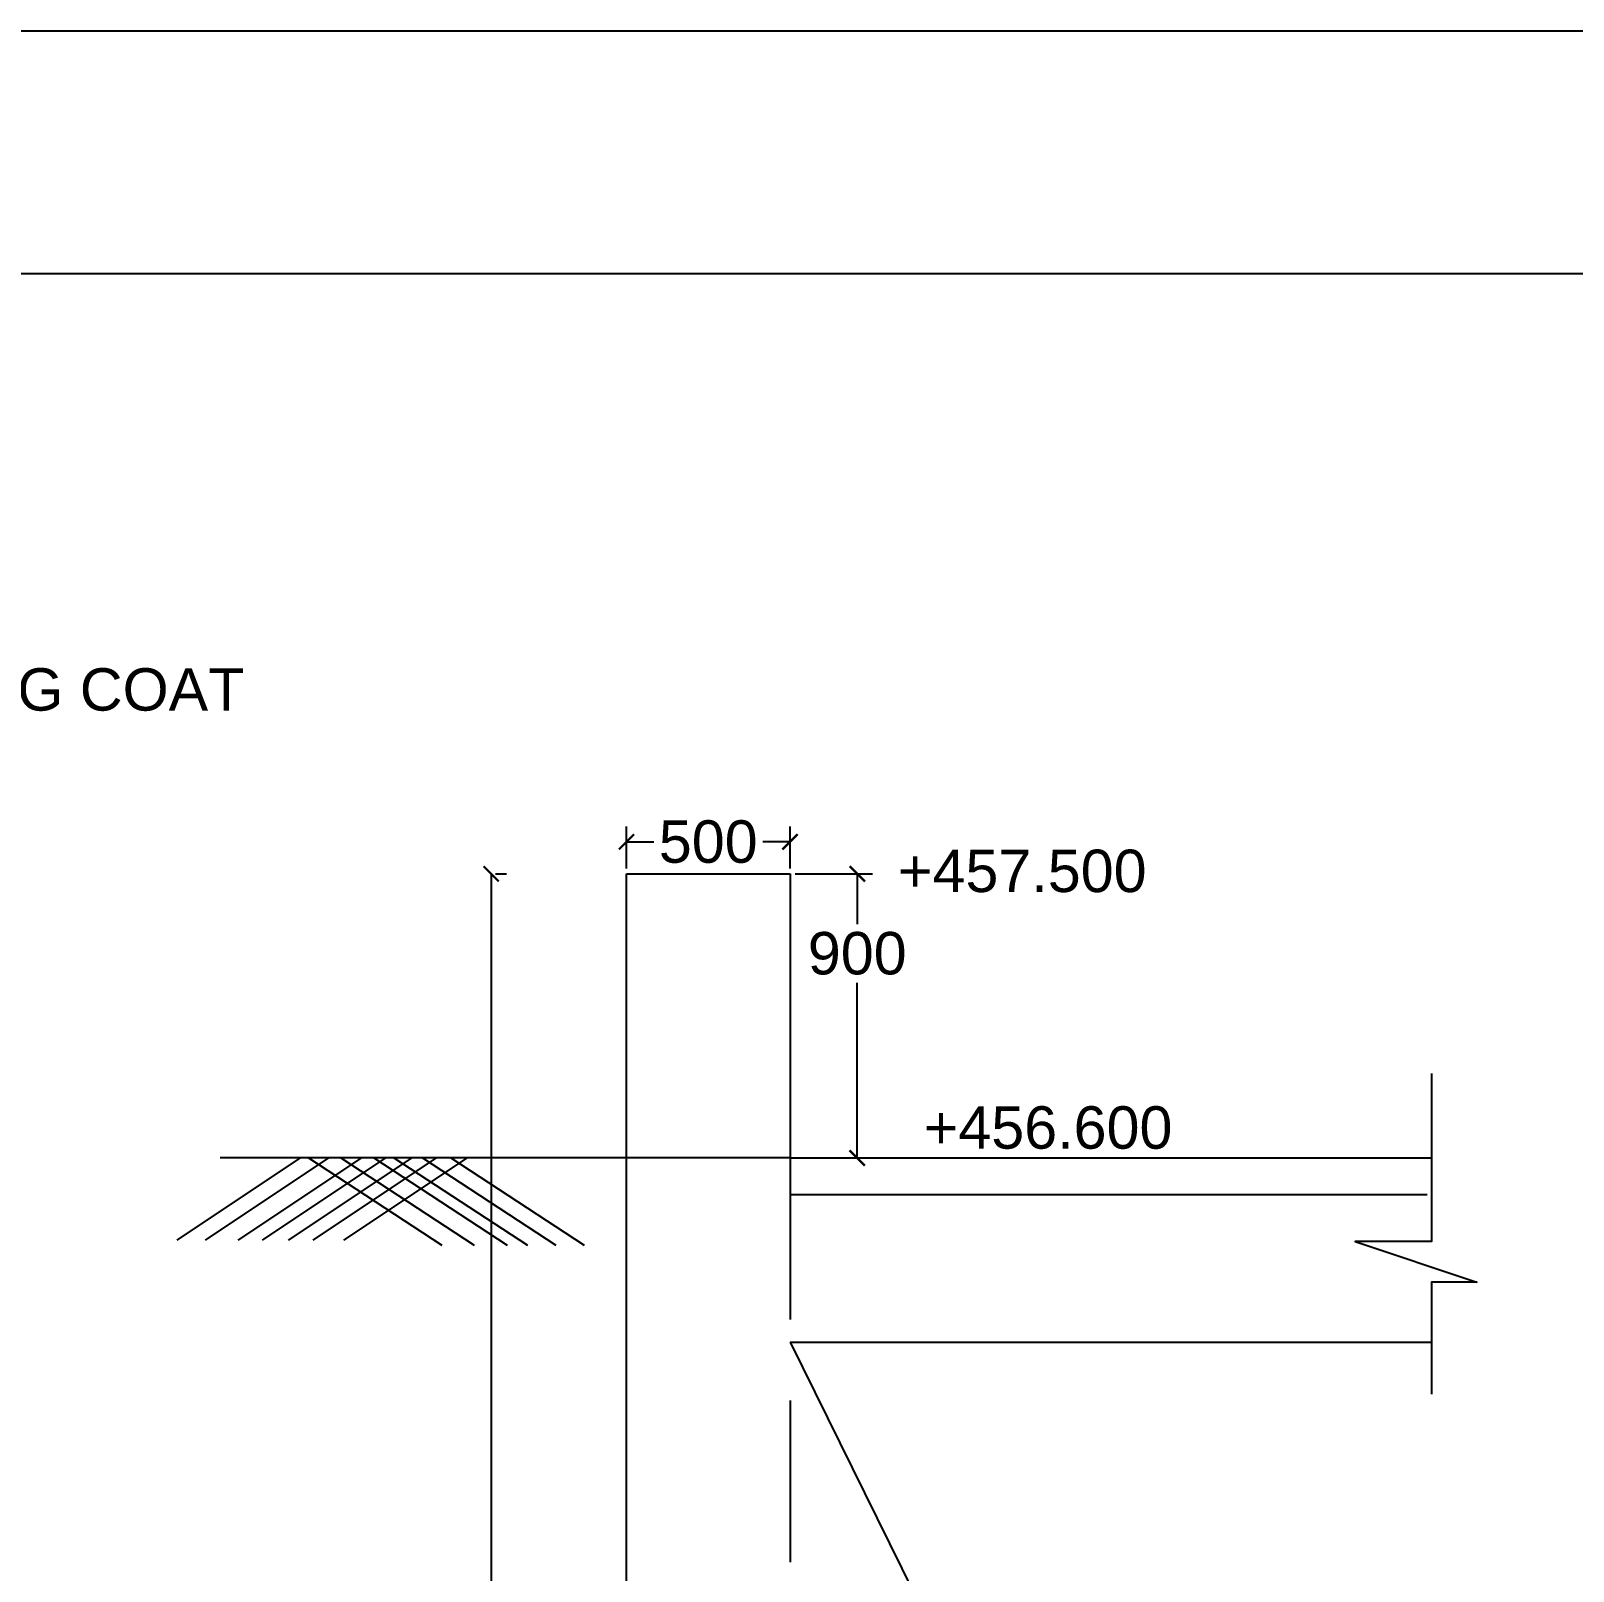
# Model space of a CAD drawing. Header units: inches. Extents: x 408 to 17534, y 396 to 10656.
# Drawn here: x 467.86 to 486.05, y 457.14 to 475.29 of the extents above; entities that cross this region are included whole.
import ezdxf

# ---------------------------------------------------------------- set-up
doc = ezdxf.new("R2010")
doc.units = ezdxf.units.IN
doc.header["$LTSCALE"] = 15
doc.header["$MEASUREMENT"] = 0
doc.linetypes.add('HIDDEN', pattern=[9.525, 6.35, -3.175])
for name, color, linetype in [('DIMENSION', 255, 'Continuous'), ('DRAWING', 7, 'Continuous'), ('TEXT', 255, 'Continuous')]:
    doc.layers.add(name, color=color, linetype=linetype)
doc.styles.get("Standard").update_dxf_attribs({"font": 'ARIAL_1.TTF'})
doc.dimstyles.new('dig', dxfattribs={"dimtxt": 0.1875, "dimasz": 0.18, "dimexe": 0.18, "dimexo": 0.0625, "dimgap": 0.09, "dimtad": 0, "dimtih": 1, "dimtoh": 1, "dimdec": 4, "dimzin": 0, "dimdsep": 46, "dimtxsty": 'Standard', "dimblk": 'ARCHTICK', "dimcen": 0.09, "dimadec": 0, "dimazin": 0, "dimtfac": 1, "dimtdec": 4, "dimtofl": 0, "dimtmove": 0, "dimatfit": 3, "dimldrblk": 'ARCHTICK', "dimfxl": 0, "dimtolj": 1, "dimtzin": 0, "dimarcsym": 0})
picture_1 = doc.add_image_def('image2.jpg', size_in_pixel=(6332, 4524))

# ---------------------------------------------------------------- blocks, each defined once
blk = doc.blocks.new('_ArchTick')
at = {"color": 0, "linetype": 'ByBlock', "const_width": 0.15}
blk.add_lwpolyline([(-0.5, -0.5), (0.5, 0.5)], dxfattribs=at)
blk = doc.blocks.new('*D108')
at = {"layer": 'Defpoints', "color": 0, "ltscale": 0.02}
for p in [(473.278, 465.355), (473.292, 465.355), (473.436, 445.068)]:
    blk.add_point(p, dxfattribs=at)
at = {"layer": 'DIMENSION', "color": 0, "lineweight": -2, "ltscale": 0.02}
for p, q in [((473.292, 465.355), (473.292, 453.882)), ((473.341, 465.355), (473.472, 465.355)), ((473.292, 445.068), (473.292, 453.191)), ((473.374, 445.068), (473.112, 445.068))]:
    blk.add_line(p, q, dxfattribs=at)
at = {"layer": 'DIMENSION', "color": 0, "lineweight": -2, "ltscale": 0.02, "xscale": 0.18, "yscale": 0.18, "zscale": 0.18}
for p, rotation in [((473.292, 465.355), 90), ((473.292, 445.068), 270)]:
    blk.add_blockref('_ArchTick', p, dxfattribs=dict(at, rotation=rotation))
at = {"layer": 'DIMENSION', "color": 0, "ltscale": 0.02, "insert": (473.292, 453.537), "char_height": 0.5, "attachment_point": 5}
blk.add_mtext('\\A1;4700', dxfattribs=at)
blk = doc.blocks.new('*D113')
at = {"layer": 'Defpoints', "color": 0, "ltscale": 0.02}
for p in [(476.816, 465.732), (474.887, 465.355), (476.816, 465.355)]:
    blk.add_point(p, dxfattribs=at)
at = {"layer": 'DIMENSION', "color": 0, "lineweight": -2, "ltscale": 0.02}
for p, q in [((474.887, 465.418), (474.887, 465.912)), ((476.816, 465.418), (476.816, 465.912)), ((474.887, 465.732), (475.21, 465.732)), ((476.816, 465.732), (476.493, 465.732))]:
    blk.add_line(p, q, dxfattribs=at)
at = {"layer": 'DIMENSION', "color": 0, "lineweight": -2, "ltscale": 0.02, "xscale": 0.18, "yscale": 0.18, "zscale": 0.18, "rotation": 180}
blk.add_blockref('_ArchTick', (474.887, 465.732), dxfattribs=at)
at = {"layer": 'DIMENSION', "color": 0, "lineweight": -2, "ltscale": 0.02, "xscale": 0.18, "yscale": 0.18, "zscale": 0.18}
blk.add_blockref('_ArchTick', (476.816, 465.732), dxfattribs=at)
at = {"layer": 'DIMENSION', "color": 0, "ltscale": 0.02, "insert": (475.851, 465.732), "char_height": 0.5, "attachment_point": 5}
blk.add_mtext('\\A1;500', dxfattribs=at)
blk = doc.blocks.new('*D115')
at = {"layer": 'Defpoints', "color": 0, "ltscale": 0.02}
for p in [(476.816, 465.355), (476.816, 462.006), (477.608, 462.006)]:
    blk.add_point(p, dxfattribs=at)
at = {"layer": 'DIMENSION', "color": 0, "lineweight": -2, "ltscale": 0.02}
for p, q in [((476.878, 465.355), (477.788, 465.355)), ((477.608, 465.355), (477.608, 464.761)), ((477.608, 462.006), (477.608, 464.07)), ((476.878, 462.006), (477.788, 462.006))]:
    blk.add_line(p, q, dxfattribs=at)
at = {"layer": 'DIMENSION', "color": 0, "lineweight": -2, "ltscale": 0.02, "xscale": 0.18, "yscale": 0.18, "zscale": 0.18}
for p, rotation in [((477.608, 465.355), 90), ((477.608, 462.006), 270)]:
    blk.add_blockref('_ArchTick', p, dxfattribs=dict(at, rotation=rotation))
at = {"layer": 'DIMENSION', "color": 0, "ltscale": 0.02, "insert": (477.608, 464.416), "char_height": 0.5, "attachment_point": 5}
blk.add_mtext('\\A1;900', dxfattribs=at)

msp = doc.modelspace()

# ---------------------------------------------------------------- linework, layer by layer
at = {"ltscale": 0.02}
msp.add_lwpolyline([(409.29096, 472.42941), (515.61234, 472.42941), (515.61234, 399.82977), (409.29096, 399.82977)], close=True, dxfattribs=at)
for points in [[(484.37943, 462.99968), (484.37943, 461.01939), (483.47997, 461.01939), (484.91176, 460.54268), (484.37943, 460.54268), (484.37943, 459.22249)], [(471.03998, 462.00576), (469.58435, 461.03552)], [(471.37452, 462.00576), (469.91889, 461.03552)], [(476.81569, 462.00576), (470.09523, 462.00576)], [(471.76192, 462.00576), (470.30629, 461.03552)], [(472.04721, 462.00576), (470.59158, 461.03552)], [(472.35441, 462.00576), (470.89878, 461.03552)], [(471.13735, 462.00576), (472.70978, 460.97917)], [(472.64309, 462.00576), (471.18746, 461.03552)], [(471.52019, 462.00576), (473.09261, 460.97917)], [(473.00773, 462.00576), (471.55211, 461.03552)], [(471.90711, 462.00576), (473.47954, 460.97917)], [(472.14584, 462.00576), (473.71827, 460.97917)], [(472.48338, 462.00576), (474.05581, 460.97917)], [(472.81678, 462.00576), (474.38921, 460.97917)], [(476.81569, 461.57568), (484.32828, 461.57568)], [(476.81569, 459.83399), (484.37943, 459.83399)]]:
    msp.add_lwpolyline(points, dxfattribs=at)
at = {"linetype": 'HIDDEN', "ltscale": 0.02}
msp.add_lwpolyline([(476.81569, 462.00576), (476.81569, 445.00512)], dxfattribs=at)
at = {"layer": 'DRAWING'}
for p, q in [((474.88717, 465.35526), (476.81569, 465.35526)), ((474.88717, 445.00512), (474.88717, 465.35526))]:
    msp.add_line(p, q, dxfattribs=at)
for points in [[(476.81569, 465.35526), (476.81569, 462.00576), (484.37943, 462.00576)], [(476.81569, 459.83399), (484.13725, 445.00512)]]:
    msp.add_lwpolyline(points, dxfattribs=at)

# ---------------------------------------------------------------- texts
at = {"layer": 'TEXT'}
msp.add_text('75 MM THICK WEARING COAT ', height=0.5, dxfattribs=at).set_placement((460.2927, 467.27854))
at = {"layer": 'TEXT', "char_height": 0.5, "width": 2.9043861, "attachment_point": 1}
for s, insert in [('+457.500', (478.0875, 465.63994)), ('+456.600', (478.39209, 462.61505))]:
    msp.add_mtext(s, dxfattribs=dict(at, insert=insert))

# ---------------------------------------------------------------- dimensions: what is measured, and where the dimension line sits
at = {"layer": 'DIMENSION', "ltscale": 0.02}
dim = msp.add_linear_dim(base=(476.81569, 465.73239), p1=(474.88717, 465.35526), p2=(476.81569, 465.35526), text='500', dimstyle='dig', override={"dimtxt": 0.5}, dxfattribs=at)
dim.commit()
dim.dimension.update_dxf_attribs({"geometry": '*D113', "text_midpoint": (475.85143, 465.73239)})
for base, p1, p2, text, picture, middle in [((473.29215, 465.35526), (473.43641, 445.06762), (473.27808, 465.35526), '4700', '*D108', (473.29215, 453.53669)), ((477.60813, 462.00576), (476.81569, 465.35526), (476.81569, 462.00576), '900', '*D115', (477.60813, 464.41554))]:
    dim = msp.add_linear_dim(base=base, p1=p1, p2=p2, angle=90, text=text, dimstyle='dig', override={"dimtxt": 0.5}, dxfattribs=at)
    dim.commit()
    dim.dimension.update_dxf_attribs({"geometry": picture, "text_midpoint": middle, "dimtype": 160})

# ---------------------------------------------------------------- pictures from other files: only their frames are drawn
at = {"ltscale": 0.02}
image = msp.add_image(picture_1, insert=(407.76289, 396.40269), size_in_units=(110.41618, 78.88863), dxfattribs=dict(at, fade=30))
image.dxf.flags = 7

doc.saveas('drawing.dxf')
